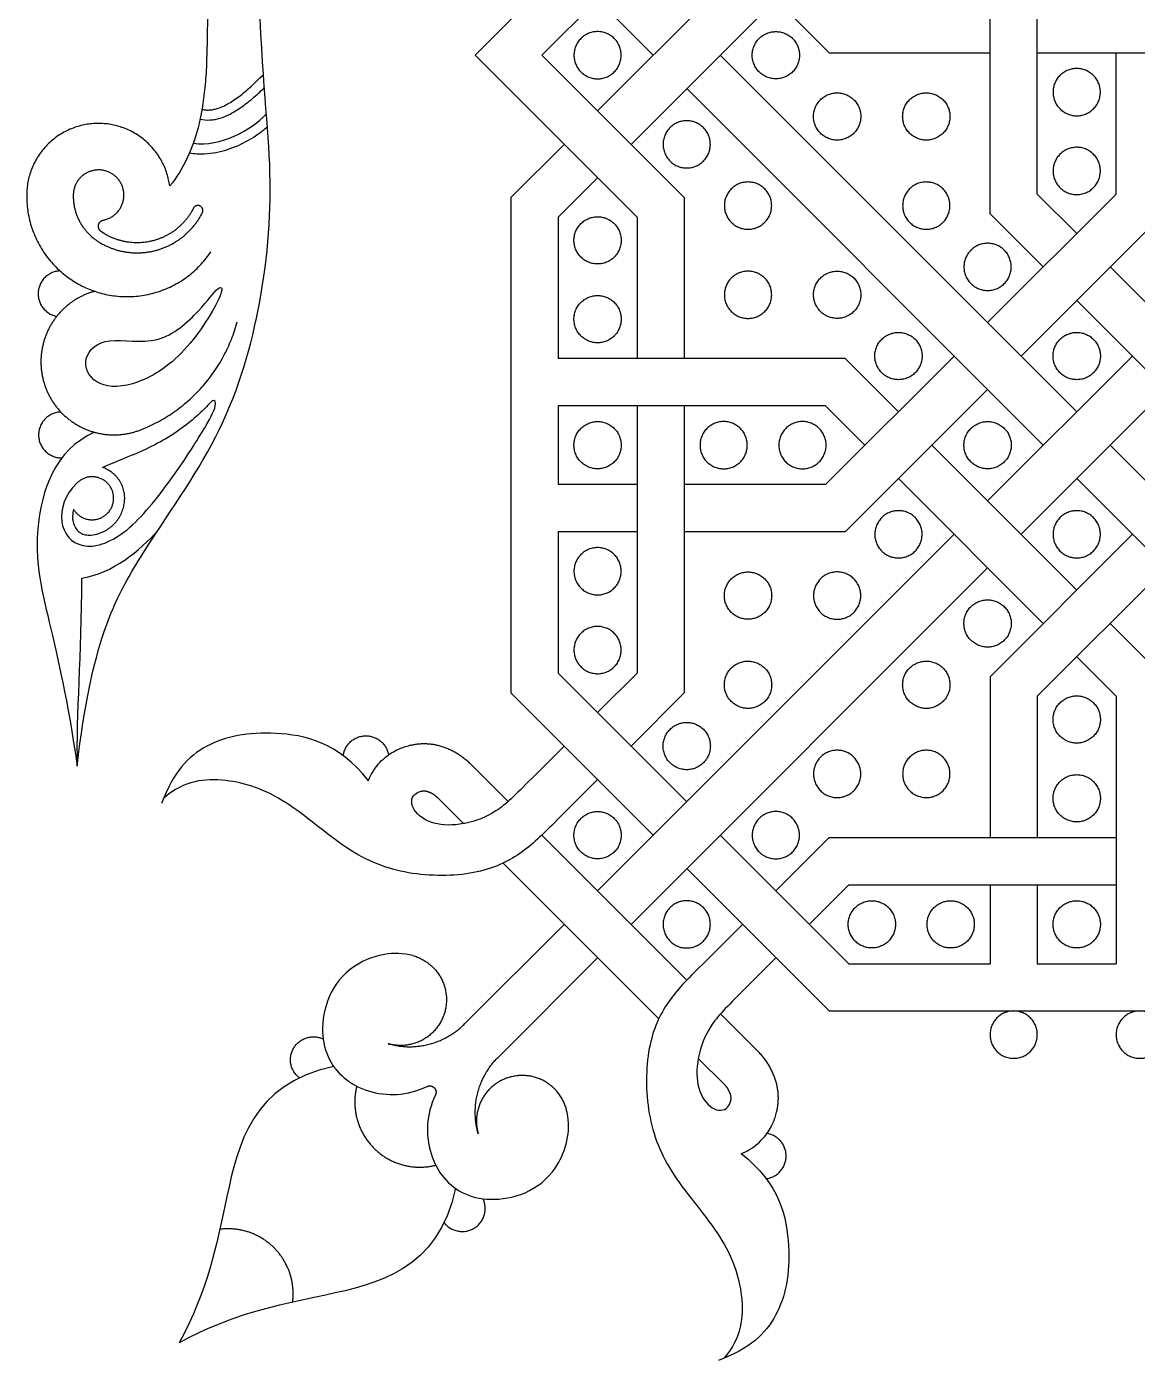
# Model space of a CAD drawing. Header units: millimetres. Extents: x -117 to 119, y -123 to 112.
# Drawn here: x -114.08 to -95.46, y 17.82 to 40.17 of the extents above; entities that cross this region are included whole.
import ezdxf

# ---------------------------------------------------------------- set-up
doc = ezdxf.new("R2010")
doc.units = ezdxf.units.MM
doc.header["$MEASUREMENT"] = 0
doc.layers.add('Layer 03', color=5, linetype='Continuous')

msp = doc.modelspace()

# ---------------------------------------------------------------- linework, layer by layer
at = {"layer": 'Layer 03'}
for p, q in [((-106.562, 39.693), (-105.068, 41.187)), ((-105.068, 41.187), (-103.574, 39.693)), ((-104.508, 38.759), (-102.08, 41.187)), ((-102.08, 41.187), (-100.627, 39.734)), ((-105.441, 39.693), (-104.508, 40.627)), ((-103.947, 38.199), (-101.52, 40.627)), ((-102.453, 39.693), (-96.477, 33.717)), ((-100.627, 39.734), (-97.93, 39.734)), ((-97.138, 39.734), (-92.327, 39.734)), ((-103.014, 39.133), (-97.038, 33.157)), ((-105.96, 37.307), (-105.068, 38.199)), ((-105.168, 36.978), (-104.508, 37.639)), ((-105.96, 37.307), (-105.96, 29.007)), ((-103.055, 37.307), (-103.055, 34.609)), ((-105.168, 36.978), (-105.168, 34.609)), ((-103.847, 36.978), (-103.847, 34.609)), ((-97.971, 32.223), (-95.544, 34.651)), ((-100.358, 34.609), (-105.168, 34.609)), ((-100.358, 34.609), (-99.465, 33.717)), ((-97.411, 31.663), (-94.983, 34.09)), ((-100.686, 33.817), (-105.168, 33.817)), ((-105.168, 33.817), (-105.168, 32.496)), ((-103.847, 33.817), (-103.847, 29.335)), ((-103.055, 33.817), (-103.055, 29.007)), ((-100.686, 33.817), (-100.026, 33.157)), ((-98.905, 33.157), (-96.477, 30.729)), ((-95.917, 33.157), (-89.941, 27.181)), ((-103.847, 32.496), (-105.168, 32.496)), ((-100.686, 32.496), (-103.055, 32.496)), ((-99.465, 32.596), (-97.038, 30.169)), ((-96.477, 32.596), (-90.501, 26.62)), ((-103.847, 31.704), (-105.168, 31.704)), ((-105.168, 31.704), (-105.168, 29.335)), ((-104.508, 25.687), (-98.532, 31.663)), ((-100.358, 31.704), (-103.055, 31.704)), ((-97.93, 29.276), (-95.544, 31.663)), ((-103.947, 25.126), (-97.971, 31.102)), ((-97.138, 28.948), (-94.983, 31.102)), ((-95.917, 30.169), (-95.025, 29.276)), ((-96.477, 29.608), (-95.817, 28.948)), ((-103.014, 27.181), (-105.168, 29.335)), ((-97.93, 29.276), (-97.93, 26.579)), ((-103.574, 26.62), (-105.96, 29.007)), ((-103.947, 28.114), (-103.055, 29.007)), ((-97.138, 28.948), (-97.138, 26.579)), ((-95.817, 28.948), (-95.817, 24.466)), ((-106.637, 27.816), (-106.008, 27.186)), ((-105.184, 26.877), (-104.508, 27.554)), ((-107.197, 27.256), (-106.756, 26.814)), ((-105.441, 26.62), (-103.014, 24.193)), ((-100.299, 24.466), (-102.453, 26.62)), ((-100.627, 26.579), (-95.817, 26.579)), ((-106.093, 26.151), (-103.483, 23.541)), ((-100.627, 23.674), (-103.014, 26.06)), ((-100.299, 25.787), (-95.817, 25.787)), ((-97.93, 25.787), (-97.93, 24.466)), ((-97.138, 25.787), (-97.138, 24.466)), ((-106.737, 23.457), (-105.068, 25.126)), ((-106.177, 22.897), (-104.508, 24.566)), ((-100.299, 24.466), (-97.93, 24.466)), ((-97.138, 24.466), (-95.817, 24.466)), ((-101.818, 22.997), (-102.448, 23.626)), ((-100.627, 23.674), (-92.327, 23.674)), ((-102.378, 22.437), (-102.82, 22.878))]:
    msp.add_line(p, q, dxfattribs=at)
for points in [[(-97.93, 37.037), (-97.93, 41.187)], [(-97.138, 37.365), (-97.138, 41.187)], [(-103.847, 36.978), (-106.562, 39.693)], [(-103.055, 37.307), (-105.441, 39.693)], [(-95.817, 37.365), (-95.817, 39.734)], [(-97.971, 35.211), (-95.817, 37.365)], [(-97.138, 37.365), (-96.477, 36.705)], [(-97.93, 37.037), (-97.038, 36.145)], [(-95.025, 37.037), (-97.411, 34.651)], [(-95.917, 36.145), (-93.489, 33.717)], [(-96.477, 35.584), (-94.05, 33.157)], [(-100.686, 32.496), (-98.532, 34.651)], [(-97.971, 34.09), (-100.358, 31.704)], [(-104.508, 28.675), (-103.847, 29.335)], [(-105.605, 27.577), (-105.068, 28.114)], [(-101.52, 25.687), (-100.627, 26.579)], [(-100.959, 25.126), (-100.299, 25.787)], [(-102.757, 24.45), (-102.08, 25.126)], [(-102.057, 24.029), (-101.52, 24.566)]]:
    msp.add_lwpolyline(points, dxfattribs=at)
for points, knots in [([(-113.23, 27.78), (-112.996, 29.85), (-112.194, 31.348), (-110.79, 33.25), (-110.121, 35.391), (-109.907, 37.732), (-110.219, 39.84), (-110.242, 43.914), (-110.244, 46.162)], [0, 0, 0, 0, 6.801744, 13.603488, 20.405231, 27.206975, 34.008719, 39.249605, 39.249605, 39.249605, 39.249605]), ([(-111.037, 46.163), (-111.038, 40.304), (-111.046, 39.074), (-111.254, 38.17), (-111.557, 37.641), (-111.68, 37.504)], [0.732575, 0.732575, 0.732575, 0.732575, 7.387414, 14.774827, 18.129846, 18.129846, 18.129846, 18.129846]), ([(-111.171, 38.622), (-111.117, 38.609), (-111.032, 38.602), (-110.892, 38.619), (-110.778, 38.655), (-110.666, 38.707), (-110.541, 38.777), (-110.381, 38.89), (-110.223, 39.025), (-110.127, 39.116), (-110.093, 39.149)], [0.024774, 0.024774, 0.024774, 0.024774, 0.335944, 0.506237, 0.82402, 1.010939, 1.207696, 1.637153, 2.122448, 2.387909, 2.387909, 2.387909, 2.387909]), ([(-111.348, 38.057), (-111.267, 38.043), (-111.118, 38.034), (-110.839, 38.067), (-110.529, 38.168), (-110.253, 38.326), (-110.1, 38.444), (-110.049, 38.488), (-110.043, 38.493)], [-0.076837, -0.076837, -0.076837, -0.076837, 0.387229, 0.768186, 1.514783, 2.229426, 2.565587, 2.61051, 2.61051, 2.61051, 2.61051]), ([(-113.219, 32.537), (-113.227, 32.53), (-113.428, 32.345), (-113.598, 31.834), (-113.191, 31.358), (-112.444, 31.587), (-111.686, 32.515), (-111.075, 33.455), (-110.865, 33.867), (-110.961, 33.939), (-111.02, 33.839), (-111.138, 33.726), (-111.256, 33.614), (-111.669, 33.263), (-112.307, 32.986), (-112.701, 32.831), (-112.806, 32.784)], [4.609209, 4.609209, 4.609209, 4.609209, 4.674413, 6.23255, 7.790688, 9.348825, 10.906963, 12.4651, 14.023238, 15.581375, 17.139513, 17.139513, 17.139513, 18.697651, 20.255788, 20.856024, 20.856024, 20.856024, 20.856024]), ([(-113.291, 32.085), (-113.301, 32.044), (-113.309, 31.991), (-113.308, 31.928), (-113.302, 31.875), (-113.292, 31.839), (-113.282, 31.815)], [4.2512982, 4.2512982, 4.2512982, 4.2512982, 4.461257, 4.5562976, 4.6182122, 4.7727654, 4.7727654, 4.7727654, 4.7727654]), ([(-113.282, 31.815), (-113.27, 31.787), (-113.24, 31.737), (-113.175, 31.681), (-113.091, 31.65), (-112.985, 31.647), (-112.909, 31.664), (-112.866, 31.678)], [4.7727654, 4.7727654, 4.7727654, 4.7727654, 4.9449033, 5.0975493, 5.2556208, 5.4474489, 5.6963627, 5.6963627, 5.6963627, 5.6963627]), ([(-108.35, 27.533), (-108.332, 27.581), (-108.284, 27.679), (-108.189, 27.812), (-108.078, 27.92), (-107.961, 28.003), (-107.851, 28.061), (-107.748, 28.101), (-107.685, 28.119), (-107.654, 28.127)], [5.293298, 5.293298, 5.293298, 5.293298, 5.587685, 5.91155, 6.215188, 6.46774, 6.721772, 6.918486, 7.096337, 7.096337, 7.096337, 7.096337]), ([(-105.605, 27.577), (-105.899, 27.283), (-106.196, 26.986), (-106.561, 26.851), (-106.749, 26.816), (-106.756, 26.814)], [0, 0, 0, 0, 1.016178, 2.032355, 2.074147, 2.074147, 2.074147, 2.074147]), ([(-106.756, 26.814), (-106.929, 26.783), (-107.283, 26.779), (-107.645, 27.04), (-107.635, 27.289), (-107.508, 27.347), (-107.464, 27.358)], [2.074147, 2.074147, 2.074147, 2.074147, 3.048533, 4.064711, 5.080889, 5.519074, 5.519074, 5.519074, 5.519074]), ([(-107.603, 24.602), (-107.921, 24.689), (-108.86, 24.472), (-109.266, 23.314), (-108.847, 22.463), (-108.04, 22.204), (-107.533, 22.329), (-107.366, 22.409)], [-12.383414, -12.383414, -12.383414, -12.383414, -10.9069, -8.180175, -5.45345, -2.726725, -1.380122, -1.380122, -1.380122, -1.380122]), ([(-102.057, 24.029), (-102.351, 23.735), (-102.648, 23.438), (-102.783, 23.073), (-102.818, 22.885), (-102.82, 22.878)], [0, 0, 0, 0, 1.016178, 2.032355, 2.074147, 2.074147, 2.074147, 2.074147]), ([(-102.82, 22.878), (-102.851, 22.705), (-102.856, 22.351), (-102.594, 21.989), (-102.345, 22), (-102.287, 22.126), (-102.276, 22.17)], [2.074147, 2.074147, 2.074147, 2.074147, 3.048533, 4.064711, 5.080889, 5.519074, 5.519074, 5.519074, 5.519074]), ([(-107.225, 22.268), (-107.305, 22.101), (-107.43, 21.594), (-107.171, 20.787), (-106.32, 20.368), (-105.162, 20.774), (-104.945, 21.713), (-105.032, 22.031)], [1.380122, 1.380122, 1.380122, 1.380122, 2.726725, 5.45345, 8.180175, 10.9069, 12.383414, 12.383414, 12.383414, 12.383414]), ([(-102.101, 21.284), (-102.053, 21.302), (-101.955, 21.35), (-101.822, 21.445), (-101.714, 21.557), (-101.631, 21.673), (-101.573, 21.783), (-101.533, 21.886), (-101.515, 21.95), (-101.507, 21.98)], [5.293298, 5.293298, 5.293298, 5.293298, 5.587685, 5.91155, 6.215188, 6.46774, 6.721772, 6.918486, 7.096337, 7.096337, 7.096337, 7.096337]), ([(-102.101, 21.284), (-101.452, 20.779), (-101.212, 19.641), (-101.428, 18.514), (-101.955, 18.011), (-102.482, 17.819)], [0.00002, 0.00002, 0.00002, 0.00002, 2.84332, 5.68664, 8.52996, 8.52996, 8.52996, 8.52996])]:
    msp.add_open_spline(points, degree=3, knots=knots, dxfattribs=at)
for points, weights, knots in [([(-104.112, 39.693), (-104.112, 39.297), (-104.508, 39.297), (-104.904, 39.297), (-104.904, 39.693), (-104.904, 40.089), (-104.508, 40.089), (-104.112, 40.089), (-104.112, 39.693)], [1, 0.707106781187, 1, 0.707106781187, 1, 0.707106781187, 1, 0.707106781187, 1], [0, 0, 0, 1.178097, 1.178097, 2.356194, 2.356194, 3.534292, 3.534292, 4.712389, 4.712389, 4.712389]), ([(-101.52, 39.297), (-101.124, 39.297), (-101.124, 39.693), (-101.124, 40.089), (-101.52, 40.089), (-101.916, 40.089), (-101.916, 39.693), (-101.916, 39.297), (-101.52, 39.297)], [1, 0.707106781187, 1, 0.707106781187, 1, 0.707106781187, 1, 0.707106781187, 1], [0, 0, 0, 1.178097, 1.178097, 2.356194, 2.356194, 3.534292, 3.534292, 4.712389, 4.712389, 4.712389]), ([(-96.477, 39.47), (-96.081, 39.47), (-96.081, 39.074), (-96.081, 38.678), (-96.477, 38.678), (-96.874, 38.678), (-96.874, 39.074), (-96.874, 39.47), (-96.477, 39.47)], [1, 0.707106781187, 1, 0.707106781187, 1, 0.707106781187, 1, 0.707106781187, 1], [0, 0, 0, 1.178097, 1.178097, 2.356194, 2.356194, 3.534292, 3.534292, 4.712389, 4.712389, 4.712389]), ([(-100.493, 38.27), (-100.096, 38.27), (-100.096, 38.666), (-100.096, 39.062), (-100.493, 39.062), (-100.889, 39.062), (-100.889, 38.666), (-100.889, 38.27), (-100.493, 38.27)], [1, 0.707106781187, 1, 0.707106781187, 1, 0.707106781187, 1, 0.707106781187, 1], [0, 0, 0, 1.178097, 1.178097, 2.356194, 2.356194, 3.534292, 3.534292, 4.712389, 4.712389, 4.712389]), ([(-99.395, 38.666), (-99.395, 38.27), (-98.999, 38.27), (-98.602, 38.27), (-98.602, 38.666), (-98.602, 39.062), (-98.999, 39.062), (-99.395, 39.062), (-99.395, 38.666)], [1, 0.707106781187, 1, 0.707106781187, 1, 0.707106781187, 1, 0.707106781187, 1], [0, 0, 0, 1.178097, 1.178097, 2.356194, 2.356194, 3.534292, 3.534292, 4.712389, 4.712389, 4.712389]), ([(-111.68, 37.504), (-111.825, 38.603), (-112.933, 38.548), (-114.04, 38.494), (-114.076, 37.386)], [1, 0.735419644187, 1, 0.735419644187, 1], [13.435103, 13.435103, 13.435103, 16.827139, 16.827139, 20.219175, 20.219175, 20.219175]), ([(-102.618, 38.199), (-102.618, 37.803), (-103.014, 37.803), (-103.41, 37.803), (-103.41, 38.199), (-103.41, 38.595), (-103.014, 38.595), (-102.618, 38.595), (-102.618, 38.199)], [1, 0.707106781187, 1, 0.707106781187, 1, 0.707106781187, 1, 0.707106781187, 1], [0, 0, 0, 1.178097, 1.178097, 2.356194, 2.356194, 3.534292, 3.534292, 4.712389, 4.712389, 4.712389]), ([(-96.477, 38.15), (-96.081, 38.15), (-96.081, 37.754), (-96.081, 37.357), (-96.477, 37.357), (-96.874, 37.357), (-96.874, 37.754), (-96.874, 38.15), (-96.477, 38.15)], [1, 0.707106781187, 1, 0.707106781187, 1, 0.707106781187, 1, 0.707106781187, 1], [0, 0, 0, 1.178097, 1.178097, 2.356194, 2.356194, 3.534292, 3.534292, 4.712389, 4.712389, 4.712389]), ([(-112.79, 36.93), (-112.528, 36.981), (-112.461, 37.24), (-112.394, 37.499), (-112.599, 37.671), (-112.804, 37.843), (-113.047, 37.732), (-113.291, 37.621), (-113.296, 37.354)], [1, 0.84592198846, 1, 0.84592198846, 1, 0.84592198846, 1, 0.84592198846, 1], [-3.67107, -3.67107, -3.67107, -2.767766, -2.767766, -1.864462, -1.864462, -0.961158, -0.961158, -0.057854, -0.057854, -0.057854]), ([(-101.59, 37.172), (-101.59, 36.776), (-101.987, 36.776), (-102.383, 36.776), (-102.383, 37.172), (-102.383, 37.568), (-101.987, 37.568), (-101.59, 37.568), (-101.59, 37.172)], [1, 0.707106781187, 1, 0.707106781187, 1, 0.707106781187, 1, 0.707106781187, 1], [0, 0, 0, 1.178097, 1.178097, 2.356194, 2.356194, 3.534292, 3.534292, 4.712389, 4.712389, 4.712389]), ([(-99.395, 37.172), (-99.395, 37.568), (-98.999, 37.568), (-98.602, 37.568), (-98.602, 37.172), (-98.602, 36.776), (-98.999, 36.776), (-99.395, 36.776), (-99.395, 37.172)], [1, 0.707106781187, 1, 0.707106781187, 1, 0.707106781187, 1, 0.707106781187, 1], [0, 0, 0, 1.178097, 1.178097, 2.356194, 2.356194, 3.534292, 3.534292, 4.712389, 4.712389, 4.712389]), ([(-114.076, 37.386), (-114.117, 36.115), (-112.907, 35.727), (-111.697, 35.339), (-110.991, 36.396)], [1, 0.798216244178, 1, 0.798216244178, 1], [20.219175, 20.219175, 20.219175, 24.342143, 24.342143, 28.465112, 28.465112, 28.465112]), ([(-111.282, 37.128), (-111.491, 36.717), (-111.934, 36.59), (-112.378, 36.463), (-112.773, 36.701)], [1, 0.916703715754, 1, 0.916703715754, 1], [-7.76782, -7.76782, -7.76782, -6.088636, -6.088636, -4.409452, -4.409452, -4.409452]), ([(-111.132, 37.052), (-111.094, 37.127), (-111.169, 37.165), (-111.244, 37.203), (-111.282, 37.128)], [1, 0.707106781187, 1, 0.707106781187, 1], [0, 0, 0, 0.2495236, 0.2495236, 0.4990472, 0.4990472, 0.4990472]), ([(-112.833, 36.742), (-112.888, 36.783), (-112.873, 36.85), (-112.857, 36.917), (-112.79, 36.93)], [1, 0.838347058214, 1, 0.838347058214, 1], [-4.132312, -4.132312, -4.132312, -3.901691, -3.901691, -3.6710701, -3.6710701, -3.6710701]), ([(-112.859, 36.557), (-112.402, 36.281), (-111.888, 36.428), (-111.374, 36.576), (-111.132, 37.052)], [1, 0.916703715996, 1, 0.916703715996, 1], [5.761706, 5.761706, 5.761706, 7.670103, 7.670103, 9.5785, 9.5785, 9.5785]), ([(-104.508, 36.194), (-104.112, 36.194), (-104.112, 36.59), (-104.112, 36.986), (-104.508, 36.986), (-104.904, 36.986), (-104.904, 36.59), (-104.904, 36.194), (-104.508, 36.194)], [1, 0.707106781187, 1, 0.707106781187, 1, 0.707106781187, 1, 0.707106781187, 1], [0, 0, 0, 1.178097, 1.178097, 2.356194, 2.356194, 3.534292, 3.534292, 4.712389, 4.712389, 4.712389]), ([(-98.368, 36.145), (-98.368, 36.541), (-97.971, 36.541), (-97.575, 36.541), (-97.575, 36.145), (-97.575, 35.749), (-97.971, 35.749), (-98.368, 35.749), (-98.368, 36.145)], [1, 0.707106781187, 1, 0.707106781187, 1, 0.707106781187, 1, 0.707106781187, 1], [0, 0, 0, 1.178097, 1.178097, 2.356194, 2.356194, 3.534292, 3.534292, 4.712389, 4.712389, 4.712389]), ([(-113.518, 36.078), (-113.859, 36.062), (-113.883, 35.721), (-113.908, 35.381), (-113.573, 35.316)], [1, 0.748316492691, 1, 0.748316492691, 1], [3.563381, 3.563381, 3.563381, 4.619666, 4.619666, 5.67595, 5.67595, 5.67595]), ([(-101.987, 36.074), (-101.59, 36.074), (-101.59, 35.678), (-101.59, 35.282), (-101.987, 35.282), (-102.383, 35.282), (-102.383, 35.678), (-102.383, 36.074), (-101.987, 36.074)], [1, 0.707106781187, 1, 0.707106781187, 1, 0.707106781187, 1, 0.707106781187, 1], [0, 0, 0, 1.178097, 1.178097, 2.356194, 2.356194, 3.534292, 3.534292, 4.712389, 4.712389, 4.712389]), ([(-100.493, 36.074), (-100.889, 36.074), (-100.889, 35.678), (-100.889, 35.282), (-100.493, 35.282), (-100.096, 35.282), (-100.096, 35.678), (-100.096, 36.074), (-100.493, 36.074)], [1, 0.707106781187, 1, 0.707106781187, 1, 0.707106781187, 1, 0.707106781187, 1], [0, 0, 0, 1.178097, 1.178097, 2.356194, 2.356194, 3.534292, 3.534292, 4.712389, 4.712389, 4.712389]), ([(-112.936, 35.737), (-113.445, 35.598), (-113.693, 35.133), (-113.942, 34.669), (-113.776, 34.169), (-113.61, 33.668), (-113.133, 33.445), (-112.656, 33.222), (-112.165, 33.415)], [1, 0.918601760997, 1, 0.918601760997, 1, 0.918601760997, 1, 0.918601760997, 1], [13.647256, 13.647256, 13.647256, 15.531741, 15.531741, 17.416226, 17.416226, 19.300711, 19.300711, 21.185196, 21.185196, 21.185196]), ([(-104.508, 34.873), (-104.112, 34.873), (-104.112, 35.27), (-104.112, 35.666), (-104.508, 35.666), (-104.904, 35.666), (-104.904, 35.27), (-104.904, 34.873), (-104.508, 34.873)], [1, 0.707106781187, 1, 0.707106781187, 1, 0.707106781187, 1, 0.707106781187, 1], [0, 0, 0, 1.178097, 1.178097, 2.356194, 2.356194, 3.534292, 3.534292, 4.712389, 4.712389, 4.712389]), ([(-99.465, 35.047), (-99.862, 35.047), (-99.862, 34.651), (-99.862, 34.255), (-99.465, 34.255), (-99.069, 34.255), (-99.069, 34.651), (-99.069, 35.047), (-99.465, 35.047)], [1, 0.707106781187, 1, 0.707106781187, 1, 0.707106781187, 1, 0.707106781187, 1], [0, 0, 0, 1.178097, 1.178097, 2.356194, 2.356194, 3.534292, 3.534292, 4.712389, 4.712389, 4.712389]), ([(-96.081, 34.651), (-96.081, 35.047), (-96.477, 35.047), (-96.874, 35.047), (-96.874, 34.651), (-96.874, 34.255), (-96.477, 34.255), (-96.081, 34.255), (-96.081, 34.651)], [1, 0.707106781187, 1, 0.707106781187, 1, 0.707106781187, 1, 0.707106781187, 1], [0, 0, 0, 1.178097, 1.178097, 2.356194, 2.356194, 3.534292, 3.534292, 4.712389, 4.712389, 4.712389]), ([(-113.504, 33.713), (-113.886, 33.702), (-113.877, 33.32), (-113.868, 32.938), (-113.486, 32.944)], [1, 0.709475819814, 1, 0.709475819814, 1], [3.550194, 3.550194, 3.550194, 4.689153, 4.689153, 5.828111, 5.828111, 5.828111]), ([(-104.112, 33.157), (-104.112, 33.553), (-104.508, 33.553), (-104.904, 33.553), (-104.904, 33.157), (-104.904, 32.761), (-104.508, 32.761), (-104.112, 32.761), (-104.112, 33.157)], [1, 0.707106781187, 1, 0.707106781187, 1, 0.707106781187, 1, 0.707106781187, 1], [0, 0, 0, 1.178097, 1.178097, 2.356194, 2.356194, 3.534292, 3.534292, 4.712389, 4.712389, 4.712389]), ([(-102.791, 33.157), (-102.791, 33.553), (-102.395, 33.553), (-101.999, 33.553), (-101.999, 33.157), (-101.999, 32.761), (-102.395, 32.761), (-102.791, 32.761), (-102.791, 33.157)], [1, 0.707106781187, 1, 0.707106781187, 1, 0.707106781187, 1, 0.707106781187, 1], [0, 0, 0, 1.178097, 1.178097, 2.356194, 2.356194, 3.534292, 3.534292, 4.712389, 4.712389, 4.712389]), ([(-101.47, 33.157), (-101.47, 33.553), (-101.074, 33.553), (-100.678, 33.553), (-100.678, 33.157), (-100.678, 32.761), (-101.074, 32.761), (-101.47, 32.761), (-101.47, 33.157)], [1, 0.707106781187, 1, 0.707106781187, 1, 0.707106781187, 1, 0.707106781187, 1], [0, 0, 0, 1.178097, 1.178097, 2.356194, 2.356194, 3.534292, 3.534292, 4.712389, 4.712389, 4.712389]), ([(-97.575, 33.157), (-97.575, 33.553), (-97.971, 33.553), (-98.368, 33.553), (-98.368, 33.157), (-98.368, 32.761), (-97.971, 32.761), (-97.575, 32.761), (-97.575, 33.157)], [1, 0.707106781187, 1, 0.707106781187, 1, 0.707106781187, 1, 0.707106781187, 1], [0, 0, 0, 1.178097, 1.178097, 2.356194, 2.356194, 3.534292, 3.534292, 4.712389, 4.712389, 4.712389]), ([(-113.291, 32.085), (-113.163, 31.866), (-112.913, 31.913), (-112.664, 31.96), (-112.624, 32.211), (-112.584, 32.462), (-112.807, 32.584), (-113.029, 32.706), (-113.219, 32.537)], [1, 0.817584781509, 1, 0.817584781509, 1, 0.817584781509, 1, 0.817584781509, 1], [0.938169, 0.938169, 0.938169, 1.775819, 1.775819, 2.61347, 2.61347, 3.45112, 3.45112, 4.28877, 4.28877, 4.28877]), ([(-99.465, 31.267), (-99.862, 31.267), (-99.862, 31.663), (-99.862, 32.059), (-99.465, 32.059), (-99.069, 32.059), (-99.069, 31.663), (-99.069, 31.267), (-99.465, 31.267)], [1, 0.707106781187, 1, 0.707106781187, 1, 0.707106781187, 1, 0.707106781187, 1], [0, 0, 0, 1.178097, 1.178097, 2.356194, 2.356194, 3.534292, 3.534292, 4.712389, 4.712389, 4.712389]), ([(-96.081, 31.663), (-96.081, 31.267), (-96.477, 31.267), (-96.874, 31.267), (-96.874, 31.663), (-96.874, 32.059), (-96.477, 32.059), (-96.081, 32.059), (-96.081, 31.663)], [1, 0.707106781187, 1, 0.707106781187, 1, 0.707106781187, 1, 0.707106781187, 1], [0, 0, 0, 1.178097, 1.178097, 2.356194, 2.356194, 3.534292, 3.534292, 4.712389, 4.712389, 4.712389]), ([(-104.508, 31.44), (-104.112, 31.44), (-104.112, 31.044), (-104.112, 30.648), (-104.508, 30.648), (-104.904, 30.648), (-104.904, 31.044), (-104.904, 31.44), (-104.508, 31.44)], [1, 0.707106781187, 1, 0.707106781187, 1, 0.707106781187, 1, 0.707106781187, 1], [0, 0, 0, 1.178097, 1.178097, 2.356194, 2.356194, 3.534292, 3.534292, 4.712389, 4.712389, 4.712389]), ([(-101.987, 30.239), (-101.59, 30.239), (-101.59, 30.636), (-101.59, 31.032), (-101.987, 31.032), (-102.383, 31.032), (-102.383, 30.636), (-102.383, 30.239), (-101.987, 30.239)], [1, 0.707106781187, 1, 0.707106781187, 1, 0.707106781187, 1, 0.707106781187, 1], [0, 0, 0, 1.178097, 1.178097, 2.356194, 2.356194, 3.534292, 3.534292, 4.712389, 4.712389, 4.712389]), ([(-100.493, 30.239), (-100.889, 30.239), (-100.889, 30.636), (-100.889, 31.032), (-100.493, 31.032), (-100.096, 31.032), (-100.096, 30.636), (-100.096, 30.239), (-100.493, 30.239)], [1, 0.707106781187, 1, 0.707106781187, 1, 0.707106781187, 1, 0.707106781187, 1], [0, 0, 0, 1.178097, 1.178097, 2.356194, 2.356194, 3.534292, 3.534292, 4.712389, 4.712389, 4.712389]), ([(-98.368, 30.169), (-98.368, 29.772), (-97.971, 29.772), (-97.575, 29.772), (-97.575, 30.169), (-97.575, 30.565), (-97.971, 30.565), (-98.368, 30.565), (-98.368, 30.169)], [1, 0.707106781187, 1, 0.707106781187, 1, 0.707106781187, 1, 0.707106781187, 1], [0, 0, 0, 1.178097, 1.178097, 2.356194, 2.356194, 3.534292, 3.534292, 4.712389, 4.712389, 4.712389]), ([(-104.508, 30.119), (-104.112, 30.119), (-104.112, 29.723), (-104.112, 29.327), (-104.508, 29.327), (-104.904, 29.327), (-104.904, 29.723), (-104.904, 30.119), (-104.508, 30.119)], [1, 0.707106781187, 1, 0.707106781187, 1, 0.707106781187, 1, 0.707106781187, 1], [0, 0, 0, 1.178097, 1.178097, 2.356194, 2.356194, 3.534292, 3.534292, 4.712389, 4.712389, 4.712389]), ([(-101.59, 29.142), (-101.59, 29.538), (-101.987, 29.538), (-102.383, 29.538), (-102.383, 29.142), (-102.383, 28.745), (-101.987, 28.745), (-101.59, 28.745), (-101.59, 29.142)], [1, 0.707106781187, 1, 0.707106781187, 1, 0.707106781187, 1, 0.707106781187, 1], [0, 0, 0, 1.178097, 1.178097, 2.356194, 2.356194, 3.534292, 3.534292, 4.712389, 4.712389, 4.712389]), ([(-99.395, 29.142), (-99.395, 28.745), (-98.999, 28.745), (-98.602, 28.745), (-98.602, 29.142), (-98.602, 29.538), (-98.999, 29.538), (-99.395, 29.538), (-99.395, 29.142)], [1, 0.707106781187, 1, 0.707106781187, 1, 0.707106781187, 1, 0.707106781187, 1], [0, 0, 0, 1.178097, 1.178097, 2.356194, 2.356194, 3.534292, 3.534292, 4.712389, 4.712389, 4.712389]), ([(-96.477, 28.164), (-96.081, 28.164), (-96.081, 28.56), (-96.081, 28.956), (-96.477, 28.956), (-96.874, 28.956), (-96.874, 28.56), (-96.874, 28.164), (-96.477, 28.164)], [1, 0.707106781187, 1, 0.707106781187, 1, 0.707106781187, 1, 0.707106781187, 1], [0, 0, 0, 1.178097, 1.178097, 2.356194, 2.356194, 3.534292, 3.534292, 4.712389, 4.712389, 4.712389]), ([(-102.618, 28.114), (-102.618, 28.511), (-103.014, 28.511), (-103.41, 28.511), (-103.41, 28.114), (-103.41, 27.718), (-103.014, 27.718), (-102.618, 27.718), (-102.618, 28.114)], [1, 0.707106781187, 1, 0.707106781187, 1, 0.707106781187, 1, 0.707106781187, 1], [0, 0, 0, 1.178097, 1.178097, 2.356194, 2.356194, 3.534292, 3.534292, 4.712389, 4.712389, 4.712389]), ([(-108.772, 27.953), (-108.728, 28.28), (-108.397, 28.286), (-108.067, 28.292), (-108.011, 27.966)], [1, 0.758341715334, 1, 0.758341715334, 1], [0.761501, 0.761501, 0.761501, 1.795583, 1.795583, 2.829665, 2.829665, 2.829665]), ([(-100.493, 28.044), (-100.096, 28.044), (-100.096, 27.647), (-100.096, 27.251), (-100.493, 27.251), (-100.889, 27.251), (-100.889, 27.647), (-100.889, 28.044), (-100.493, 28.044)], [1, 0.707106781187, 1, 0.707106781187, 1, 0.707106781187, 1, 0.707106781187, 1], [0, 0, 0, 1.178097, 1.178097, 2.356194, 2.356194, 3.534292, 3.534292, 4.712389, 4.712389, 4.712389]), ([(-99.395, 27.647), (-99.395, 28.044), (-98.999, 28.044), (-98.602, 28.044), (-98.602, 27.647), (-98.602, 27.251), (-98.999, 27.251), (-99.395, 27.251), (-99.395, 27.647)], [1, 0.707106781187, 1, 0.707106781187, 1, 0.707106781187, 1, 0.707106781187, 1], [0, 0, 0, 1.178097, 1.178097, 2.356194, 2.356194, 3.534292, 3.534292, 4.712389, 4.712389, 4.712389]), ([(-96.477, 26.843), (-96.081, 26.843), (-96.081, 27.239), (-96.081, 27.635), (-96.477, 27.635), (-96.874, 27.635), (-96.874, 27.239), (-96.874, 26.843), (-96.477, 26.843)], [1, 0.707106781187, 1, 0.707106781187, 1, 0.707106781187, 1, 0.707106781187, 1], [0, 0, 0, 1.178097, 1.178097, 2.356194, 2.356194, 3.534292, 3.534292, 4.712389, 4.712389, 4.712389]), ([(-104.112, 26.62), (-104.112, 27.017), (-104.508, 27.017), (-104.904, 27.017), (-104.904, 26.62), (-104.904, 26.224), (-104.508, 26.224), (-104.112, 26.224), (-104.112, 26.62)], [1, 0.707106781187, 1, 0.707106781187, 1, 0.707106781187, 1, 0.707106781187, 1], [0, 0, 0, 1.178097, 1.178097, 2.356194, 2.356194, 3.534292, 3.534292, 4.712389, 4.712389, 4.712389]), ([(-101.52, 27.017), (-101.124, 27.017), (-101.124, 26.62), (-101.124, 26.224), (-101.52, 26.224), (-101.916, 26.224), (-101.916, 26.62), (-101.916, 27.017), (-101.52, 27.017)], [1, 0.707106781187, 1, 0.707106781187, 1, 0.707106781187, 1, 0.707106781187, 1], [0, 0, 0, 1.178097, 1.178097, 2.356194, 2.356194, 3.534292, 3.534292, 4.712389, 4.712389, 4.712389]), ([(-103.41, 25.126), (-103.41, 25.522), (-103.014, 25.522), (-102.618, 25.522), (-102.618, 25.126), (-102.618, 24.73), (-103.014, 24.73), (-103.41, 24.73), (-103.41, 25.126)], [1, 0.707106781187, 1, 0.707106781187, 1, 0.707106781187, 1, 0.707106781187, 1], [0, 0, 0, 1.178097, 1.178097, 2.356194, 2.356194, 3.534292, 3.534292, 4.712389, 4.712389, 4.712389]), ([(-99.515, 25.126), (-99.515, 25.522), (-99.911, 25.522), (-100.307, 25.522), (-100.307, 25.126), (-100.307, 24.73), (-99.911, 24.73), (-99.515, 24.73), (-99.515, 25.126)], [1, 0.707106781187, 1, 0.707106781187, 1, 0.707106781187, 1, 0.707106781187, 1], [0, 0, 0, 1.178097, 1.178097, 2.356194, 2.356194, 3.534292, 3.534292, 4.712389, 4.712389, 4.712389]), ([(-98.194, 25.126), (-98.194, 25.522), (-98.59, 25.522), (-98.986, 25.522), (-98.986, 25.126), (-98.986, 24.73), (-98.59, 24.73), (-98.194, 24.73), (-98.194, 25.126)], [1, 0.707106781187, 1, 0.707106781187, 1, 0.707106781187, 1, 0.707106781187, 1], [0, 0, 0, 1.178097, 1.178097, 2.356194, 2.356194, 3.534292, 3.534292, 4.712389, 4.712389, 4.712389]), ([(-96.081, 25.126), (-96.081, 25.522), (-96.477, 25.522), (-96.874, 25.522), (-96.874, 25.126), (-96.874, 24.73), (-96.477, 24.73), (-96.081, 24.73), (-96.081, 25.126)], [1, 0.707106781187, 1, 0.707106781187, 1, 0.707106781187, 1, 0.707106781187, 1], [0, 0, 0, 1.178097, 1.178097, 2.356194, 2.356194, 3.534292, 3.534292, 4.712389, 4.712389, 4.712389]), ([(-107.603, 24.602), (-107.296, 24.517), (-107.14, 24.239), (-106.983, 23.962), (-107.07, 23.655), (-107.156, 23.348), (-107.434, 23.193), (-107.713, 23.038), (-108.019, 23.126)], [1, 0.923390814297, 1, 0.923390814297, 1, 0.923390814297, 1, 0.923390814297, 1], [0, 0, 0, 1.143307, 1.143307, 2.286615, 2.286615, 3.429922, 3.429922, 4.573229, 4.573229, 4.573229]), ([(-97.814, 23.558), (-97.534, 23.838), (-97.254, 23.558), (-96.974, 23.278), (-97.254, 22.997), (-97.534, 22.717), (-97.814, 22.997), (-98.094, 23.278), (-97.814, 23.558)], [1, 0.707106781187, 1, 0.707106781187, 1, 0.707106781187, 1, 0.707106781187, 1], [0, 0, 0, 1.178097, 1.178097, 2.356194, 2.356194, 3.534292, 3.534292, 4.712389, 4.712389, 4.712389]), ([(-95.701, 23.558), (-95.421, 23.838), (-95.141, 23.558), (-94.861, 23.278), (-95.141, 22.997), (-95.421, 22.717), (-95.701, 22.997), (-95.981, 23.278), (-95.701, 23.558)], [1, 0.707106781187, 1, 0.707106781187, 1, 0.707106781187, 1, 0.707106781187, 1], [0, 0, 0, 1.178097, 1.178097, 2.356194, 2.356194, 3.534292, 3.534292, 4.712389, 4.712389, 4.712389]), ([(-109.506, 22.553), (-109.78, 22.764), (-109.599, 23.058), (-109.419, 23.353), (-109.107, 23.205)], [1, 0.744327280731, 1, 0.744327280731, 1], [3.006765, 3.006765, 3.006765, 4.071779, 4.071779, 5.136792, 5.136792, 5.136792]), ([(-105.032, 22.031), (-105.117, 22.338), (-105.395, 22.495), (-105.672, 22.651), (-105.979, 22.564), (-106.286, 22.478), (-106.441, 22.2), (-106.596, 21.921), (-106.508, 21.615)], [1, 0.923390814297, 1, 0.923390814297, 1, 0.923390814297, 1, 0.923390814297, 1], [0, 0, 0, 1.143307, 1.143307, 2.286615, 2.286615, 3.429922, 3.429922, 4.573229, 4.573229, 4.573229]), ([(-108.544, 22.414), (-108.697, 21.814), (-108.258, 21.376), (-107.82, 20.937), (-107.22, 21.09)], [1, 0.869391847362, 1, 0.869391847362, 1], [5.369621, 5.369621, 5.369621, 7.503133, 7.503133, 9.636644, 9.636644, 9.636644]), ([(-107.366, 22.409), (-107.299, 22.441), (-107.246, 22.388), (-107.193, 22.335), (-107.225, 22.268)], [1, 0.817252585791, 1, 0.817252585791, 1], [-1.3801216, -1.3801216, -1.3801216, -1.134454, -1.134454, -0.8887864, -0.8887864, -0.8887864]), ([(-101.681, 20.862), (-101.354, 20.906), (-101.348, 21.237), (-101.342, 21.567), (-101.668, 21.623)], [1, 0.758341715334, 1, 0.758341715334, 1], [0.761501, 0.761501, 0.761501, 1.795583, 1.795583, 2.829665, 2.829665, 2.829665]), ([(-107.081, 20.128), (-106.87, 19.854), (-106.576, 20.035), (-106.282, 20.215), (-106.429, 20.527)], [1, 0.744327280731, 1, 0.744327280731, 1], [3.006765, 3.006765, 3.006765, 4.071779, 4.071779, 5.136792, 5.136792, 5.136792]), ([(-109.619, 18.795), (-109.551, 19.326), (-109.93, 19.704), (-110.308, 20.083), (-110.839, 20.015)], [1, 0.897564851907, 1, 0.897564851907, 1], [12.102726, 12.102726, 12.102726, 13.987542, 13.987542, 15.872358, 15.872358, 15.872358])]:
    msp.add_rational_spline(points, weights, degree=2, knots=knots, dxfattribs=at)
for points, degree in [([(-111.139, 38.787), (-110.769, 38.686), (-110.109, 39.371)], 2), ([(-111.285, 38.217), (-110.819, 38.154), (-110.326, 38.432), (-110.059, 38.708)], 3), ([(-113.078, 34.608), (-113.113, 34.464), (-112.967, 34.147), (-112.347, 34.099), (-111.461, 34.584), (-110.723, 35.768), (-110.85, 35.862), (-111.125, 35.445), (-111.862, 34.781), (-112.76, 35.01), (-113.043, 34.752), (-113.078, 34.608)], 3), ([(-112.939, 33.373), (-113.615, 33.076), (-114.044, 31.678), (-113.734, 30.329), (-113.388, 28.88), (-113.23, 27.78)], 3), ([(-113.159, 30.929), (-112.639, 31.005), (-112.172, 31.393), (-111.877, 31.729)], 3), ([(-113.159, 30.929), (-113.158, 29.61), (-113.253, 28.664), (-113.23, 27.78)], 3), ([(-108.35, 27.533), (-108.855, 28.182), (-109.993, 28.422), (-111.12, 28.206), (-111.623, 27.679), (-111.815, 27.152)], 3), ([(-105.184, 26.877), (-105.441, 26.62), (-105.771, 26.29), (-106.51, 25.935), (-107.714, 25.925), (-108.701, 26.316), (-109.756, 27.275), (-110.724, 27.61), (-111.443, 27.539), (-111.767, 27.251)], 3), ([(-102.757, 24.45), (-103.014, 24.193), (-103.344, 23.863), (-103.699, 23.124), (-103.709, 21.92), (-103.318, 20.933), (-102.359, 19.878), (-102.024, 18.91), (-102.095, 18.191), (-102.383, 17.867)], 3), ([(-108.93, 22.742), (-110.304, 22.46), (-110.771, 20.391), (-111.038, 19.012), (-111.52, 18.114)], 3), ([(-106.892, 20.704), (-107.174, 19.33), (-109.243, 18.863), (-110.622, 18.596), (-111.52, 18.114)], 3)]:
    msp.add_open_spline(points, degree=degree, dxfattribs=at)
for points, weights in [([(-113.289, 37.421), (-113.295, 37.388), (-113.296, 37.354)], [1, 0.996899739033, 1]), ([(-113.296, 37.354), (-113.309, 36.829), (-112.859, 36.557)], [1, 0.864429367485, 1]), ([(-112.773, 36.701), (-112.804, 36.72), (-112.833, 36.742)], [1, 0.998780742574, 1]), ([(-112.165, 33.415), (-110.902, 33.912), (-110.549, 35.222)], [1, 0.893259355546, 1]), ([(-112.435, 32.239), (-112.414, 32.652), (-112.806, 32.784)], [1, 0.796869562943, 1]), ([(-112.866, 31.678), (-112.457, 31.81), (-112.435, 32.239)], [1, 0.823581630521, 1]), ([(-107.654, 28.127), (-107.394, 28.191), (-107.138, 28.115)], [1, 0.964667478287, 1]), ([(-107.138, 28.115), (-106.85, 28.029), (-106.637, 27.816)], [1, 0.969530076655, 1]), ([(-107.464, 27.358), (-107.414, 27.37), (-107.364, 27.355)], [1, 0.964667478287, 1]), ([(-107.364, 27.355), (-107.268, 27.327), (-107.197, 27.256)], [1, 0.969530076655, 1]), ([(-108.019, 23.126), (-107.28, 22.914), (-106.737, 23.457)], [1, 0.861456976834, 1]), ([(-106.508, 21.615), (-106.72, 22.354), (-106.177, 22.897)], [1, 0.861458729548, 1]), ([(-101.519, 22.496), (-101.606, 22.784), (-101.818, 22.997)], [1, 0.969530076655, 1]), ([(-102.279, 22.27), (-102.307, 22.366), (-102.378, 22.437)], [1, 0.969530076655, 1]), ([(-101.507, 21.98), (-101.443, 22.24), (-101.519, 22.496)], [1, 0.964667478287, 1]), ([(-102.276, 22.17), (-102.264, 22.22), (-102.279, 22.27)], [1, 0.964667478287, 1])]:
    msp.add_rational_spline(points, weights, degree=2, dxfattribs=at)

doc.saveas('drawing.dxf')
